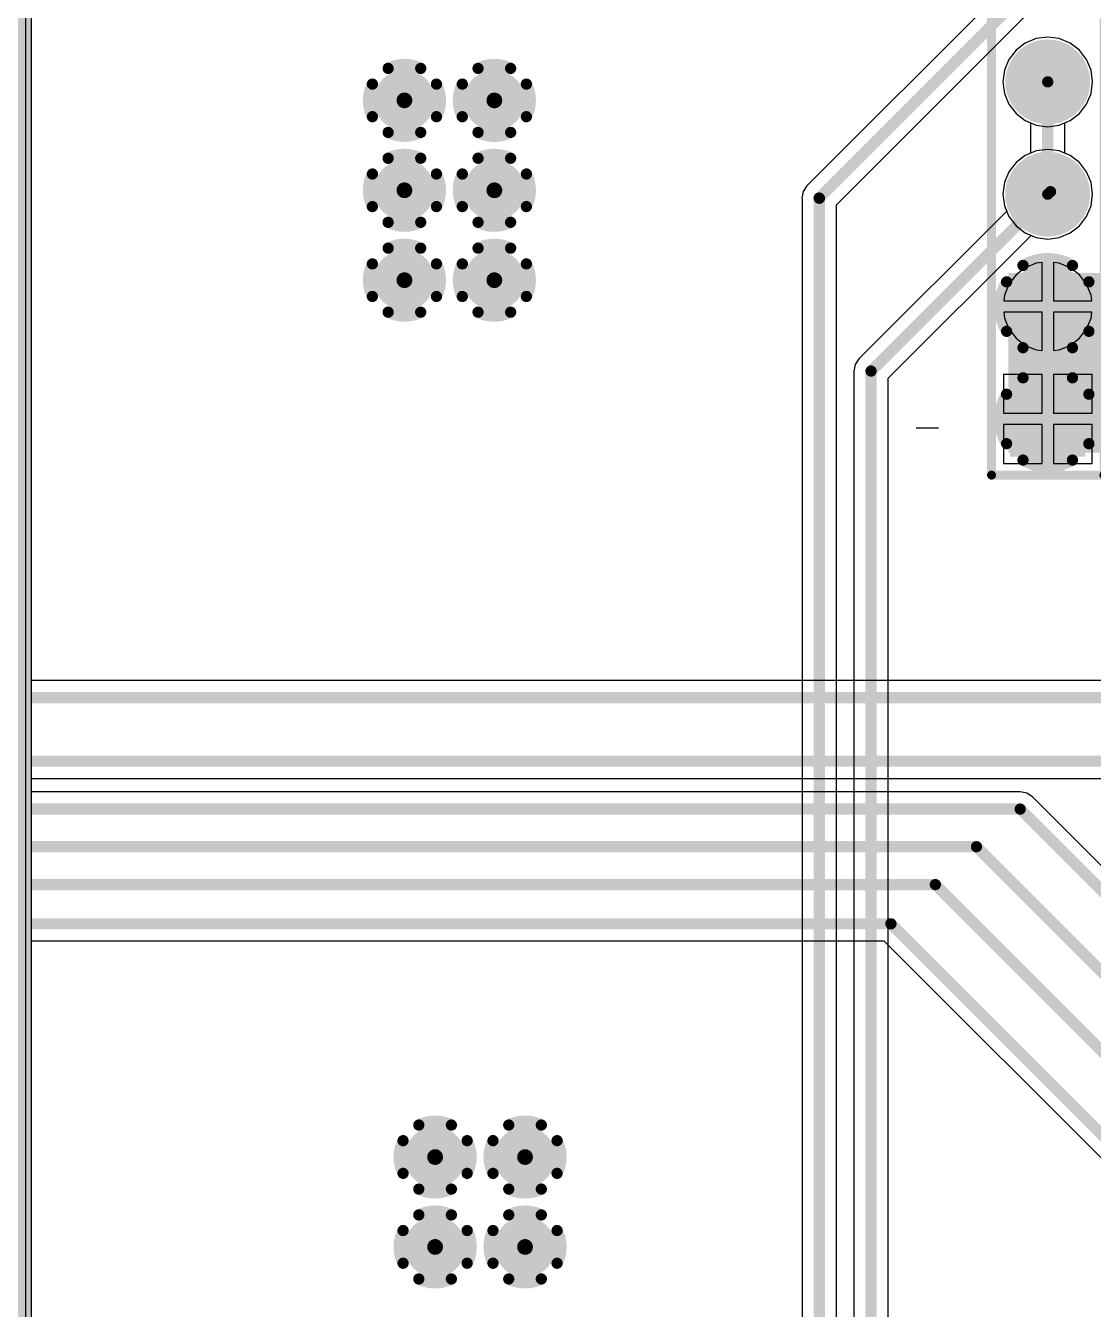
# Model space of a CAD drawing. Header units: millimetres. Extents: x 6.83 to 16.18, y 4.59 to 12.3.
# Drawn here: x 12.358 to 13.307, y 7.898 to 9.04 of the extents above; entities that cross this region are included whole.
import ezdxf

# ---------------------------------------------------------------- set-up
doc = ezdxf.new("R2010")
doc.units = ezdxf.units.MM
doc.header["$MEASUREMENT"] = 0
for name, color, linetype in [('BottomLayer', 5, 'Continuous'), ('BottomSolder', 6, 'Continuous'), ('InternalPlane1', 76, 'Continuous'), ('InternalPlane2', 16, 'Continuous'), ('MultiLayer', 9, 'Continuous'), ('PadHoleLayer', 156, 'Continuous'), ('TopLayer', 1, 'Continuous'), ('TopOverlay', 2, 'Continuous'), ('TopSolder', 216, 'Continuous'), ('ViaHoleLayer', 16, 'Continuous')]:
    doc.layers.add(name, color=color, linetype=linetype)

# ---------------------------------------------------------------- blocks, each defined once
blk = doc.blocks.new('HDR1X8_212')
at = {"layer": 'BottomLayer', "const_width": 0.0295}
for points in [[(0.0852, 0, 1), (0.1148, 0, 1)], [(0.1852, 0, 1), (0.2148, 0, 1)], [(0.2852, 0, 1), (0.3148, 0, 1)], [(0.3852, 0, 1), (0.4148, 0, 1)], [(0.4852, 0, 1), (0.5148, 0, 1)], [(0.5852, 0, 1), (0.6148, 0, 1)], [(0.6852, 0, 1), (0.7148, 0, 1)]]:
    blk.add_lwpolyline(points, format="xyb", close=True, dxfattribs=at)
at = {"layer": 'BottomLayer'}
blk.add_solid([(-0.0295, -0.0295), (0.0295, -0.0295), (-0.0295, 0.0295), (0.0295, 0.0295)], dxfattribs=at)
at = {"layer": 'BottomSolder', "const_width": 0.0335}
for points in [[(0.0832, 0, 1), (0.1168, 0, 1)], [(0.1832, 0, 1), (0.2168, 0, 1)], [(0.2832, 0, 1), (0.3168, 0, 1)], [(0.3832, 0, 1), (0.4168, 0, 1)], [(0.4832, 0, 1), (0.5168, 0, 1)], [(0.5832, 0, 1), (0.6168, 0, 1)], [(0.6832, 0, 1), (0.7168, 0, 1)]]:
    blk.add_lwpolyline(points, format="xyb", close=True, dxfattribs=at)
at = {"layer": 'BottomSolder'}
blk.add_solid([(-0.0335, -0.0335), (0.0335, -0.0335), (-0.0335, 0.0335), (0.0335, 0.0335)], dxfattribs=at)
at = {"layer": 'InternalPlane1', "const_width": 0.01}
for points in [[(-0.022, 0.0366, -0.277325), (0.022, 0.0366)], [(0.078, 0.0366, -0.277325), (0.122, 0.0366)], [(-0.0366, -0.022, -0.277325), (-0.0366, 0.022)], [(0.0366, 0.022, -0.277325), (0.0366, -0.022)], [(0.0634, -0.022, -0.277325), (0.0634, 0.022)], [(0.1366, 0.022, -0.277325), (0.1366, -0.022)], [(0.022, -0.0366, -0.277325), (-0.022, -0.0366)], [(0.122, -0.0366, -0.277325), (0.078, -0.0366)]]:
    blk.add_lwpolyline(points, format="xyb", dxfattribs=at)
at = {"layer": 'InternalPlane1'}
for points, const_width in [([(-0.0245, 0.0366, 1), (-0.0195, 0.0366, 1)], 0.005), ([(0.0195, 0.0366, 1), (0.0245, 0.0366, 1)], 0.005), ([(0.0755, 0.0366, 1), (0.0805, 0.0366, 1)], 0.005), ([(0.1195, 0.0366, 1), (0.1245, 0.0366, 1)], 0.005), ([(0.1811, 0, 1), (0.2189, 0, 1)], 0.0377), ([(0.2811, 0, 1), (0.3189, 0, 1)], 0.0377), ([(0.3811, 0, 1), (0.4189, 0, 1)], 0.0377), ([(0.4811, 0, 1), (0.5189, 0, 1)], 0.0377), ([(0.5811, 0, 1), (0.6189, 0, 1)], 0.0377), ([(0.6811, 0, 1), (0.7189, 0, 1)], 0.0377), ([(-0.0391, 0.022, 1), (-0.0341, 0.022, 1)], 0.005), ([(0.0341, 0.022, 1), (0.0391, 0.022, 1)], 0.005), ([(0.0609, 0.022, 1), (0.0659, 0.022, 1)], 0.005), ([(0.1341, 0.022, 1), (0.1391, 0.022, 1)], 0.005), ([(-0.0391, -0.022, 1), (-0.0341, -0.022, 1)], 0.005), ([(0.0341, -0.022, 1), (0.0391, -0.022, 1)], 0.005), ([(0.0609, -0.022, 1), (0.0659, -0.022, 1)], 0.005), ([(0.1341, -0.022, 1), (0.1391, -0.022, 1)], 0.005), ([(-0.0245, -0.0366, 1), (-0.0195, -0.0366, 1)], 0.005), ([(0.0195, -0.0366, 1), (0.0245, -0.0366, 1)], 0.005), ([(0.0755, -0.0366, 1), (0.0805, -0.0366, 1)], 0.005), ([(0.1195, -0.0366, 1), (0.1245, -0.0366, 1)], 0.005)]:
    blk.add_lwpolyline(points, format="xyb", close=True, dxfattribs=dict(at, const_width=const_width))
at = {"layer": 'InternalPlane2', "const_width": 0.0377}
for points in [[(-0.0189, 0, 1), (0.0189, 0, 1)], [(0.0811, 0, 1), (0.1189, 0, 1)], [(0.1811, 0, 1), (0.2189, 0, 1)], [(0.2811, 0, 1), (0.3189, 0, 1)], [(0.3811, 0, 1), (0.4189, 0, 1)], [(0.4811, 0, 1), (0.5189, 0, 1)], [(0.5811, 0, 1), (0.6189, 0, 1)], [(0.6811, 0, 1), (0.7189, 0, 1)]]:
    blk.add_lwpolyline(points, format="xyb", close=True, dxfattribs=at)
at = {"layer": 'MultiLayer', "const_width": 0.0295}
for points in [[(0.0852, 0, 1), (0.1148, 0, 1)], [(0.1852, 0, 1), (0.2148, 0, 1)], [(0.2852, 0, 1), (0.3148, 0, 1)], [(0.3852, 0, 1), (0.4148, 0, 1)], [(0.4852, 0, 1), (0.5148, 0, 1)], [(0.5852, 0, 1), (0.6148, 0, 1)], [(0.6852, 0, 1), (0.7148, 0, 1)]]:
    blk.add_lwpolyline(points, format="xyb", close=True, dxfattribs=at)
at = {"layer": 'MultiLayer'}
blk.add_solid([(-0.0295, -0.0295), (0.0295, -0.0295), (-0.0295, 0.0295), (0.0295, 0.0295)], dxfattribs=at)
at = {"layer": 'PadHoleLayer', "const_width": 0.0177}
for points in [[(-0.0089, 0, 1), (0.0089, 0, 1)], [(0.0911, 0, 1), (0.1089, 0, 1)], [(0.1911, 0, 1), (0.2089, 0, 1)], [(0.2911, 0, 1), (0.3089, 0, 1)], [(0.3911, 0, 1), (0.4089, 0, 1)], [(0.4911, 0, 1), (0.5089, 0, 1)], [(0.5911, 0, 1), (0.6089, 0, 1)], [(0.6911, 0, 1), (0.7089, 0, 1)]]:
    blk.add_lwpolyline(points, format="xyb", close=True, dxfattribs=at)
at = {"layer": 'TopLayer', "const_width": 0.0295}
for points in [[(0.0852, 0, 1), (0.1148, 0, 1)], [(0.1852, 0, 1), (0.2148, 0, 1)], [(0.2852, 0, 1), (0.3148, 0, 1)], [(0.3852, 0, 1), (0.4148, 0, 1)], [(0.4852, 0, 1), (0.5148, 0, 1)], [(0.5852, 0, 1), (0.6148, 0, 1)], [(0.6852, 0, 1), (0.7148, 0, 1)]]:
    blk.add_lwpolyline(points, format="xyb", close=True, dxfattribs=at)
at = {"layer": 'TopLayer'}
blk.add_solid([(-0.0295, -0.0295), (0.0295, -0.0295), (-0.0295, 0.0295), (0.0295, 0.0295)], dxfattribs=at)
at = {"layer": 'TopOverlay', "const_width": 0.00787}
for points in [[(-0.05, 0.05), (-0.05, -0.05)], [(-0.05, 0.05), (0.75, 0.05)], [(0.75, 0.05), (0.75, -0.05)], [(-0.05, -0.05), (0.75, -0.05)]]:
    blk.add_lwpolyline(points, dxfattribs=at)
at = {"layer": 'TopOverlay', "const_width": 0.00394}
for points in [[(-0.052, 0.05, 1), (-0.048, 0.05, 1)], [(-0.052, 0.05, 1), (-0.048, 0.05, 1)], [(0.748, 0.05, 1), (0.752, 0.05, 1)], [(0.748, 0.05, 1), (0.752, 0.05, 1)], [(-0.052, -0.05, 1), (-0.048, -0.05, 1)], [(-0.052, -0.05, 1), (-0.048, -0.05, 1)], [(0.748, -0.05, 1), (0.752, -0.05, 1)], [(0.748, -0.05, 1), (0.752, -0.05, 1)]]:
    blk.add_lwpolyline(points, format="xyb", close=True, dxfattribs=at)
at = {"layer": 'TopSolder', "const_width": 0.0335}
for points in [[(0.0832, 0, 1), (0.1168, 0, 1)], [(0.1832, 0, 1), (0.2168, 0, 1)], [(0.2832, 0, 1), (0.3168, 0, 1)], [(0.3832, 0, 1), (0.4168, 0, 1)], [(0.4832, 0, 1), (0.5168, 0, 1)], [(0.5832, 0, 1), (0.6168, 0, 1)], [(0.6832, 0, 1), (0.7168, 0, 1)]]:
    blk.add_lwpolyline(points, format="xyb", close=True, dxfattribs=at)
at = {"layer": 'TopSolder'}
blk.add_solid([(-0.0335, -0.0335), (0.0335, -0.0335), (-0.0335, 0.0335), (0.0335, 0.0335)], dxfattribs=at)

msp = doc.modelspace()

# ---------------------------------------------------------------- linework, layer by layer
at = {"layer": 'BottomLayer'}
for p, q in [((12.3628, 4.8611), (12.3628, 9.1768)), ((13.2303, 9.0753), (13.0527, 8.8977)), ((13.0791, 8.8809), (13.2519, 9.0537)), ((13.2566, 9.0288), (13.2469, 9.0248)), ((13.2669, 9.0302), (13.2566, 9.0288)), ((13.2772, 9.0288), (13.2669, 9.0302)), ((13.2868, 9.0248), (13.2772, 9.0288)), ((13.2387, 9.0185), (13.2324, 9.0102)), ((13.2469, 9.0248), (13.2387, 9.0185)), ((13.2951, 9.0185), (13.2868, 9.0248)), ((13.3014, 9.0102), (13.2951, 9.0185)), ((13.2324, 9.0102), (13.2284, 9.0006)), ((13.3054, 9.0006), (13.3014, 9.0102)), ((13.2284, 9.0006), (13.227, 8.9903)), ((13.3068, 8.9903), (13.3054, 9.0006)), ((13.227, 8.9903), (13.2284, 8.98)), ((13.2284, 8.98), (13.2324, 8.9704)), ((13.3014, 8.9704), (13.3054, 8.98)), ((13.3054, 8.98), (13.3068, 8.9903)), ((13.2324, 8.9704), (13.2387, 8.9621)), ((13.2951, 8.9621), (13.3014, 8.9704)), ((13.2387, 8.9621), (13.2469, 8.9558)), ((13.2868, 8.9558), (13.2951, 8.9621)), ((13.2469, 8.9558), (13.2516, 8.9539)), ((13.2516, 8.9539), (13.2516, 8.9268)), ((13.2822, 8.9539), (13.2868, 8.9558)), ((13.2822, 8.9268), (13.2822, 8.9539)), ((13.2469, 8.9248), (13.2387, 8.9185)), ((13.2516, 8.9268), (13.2469, 8.9248)), ((13.2868, 8.9248), (13.2822, 8.9268)), ((13.2951, 8.9185), (13.2868, 8.9248)), ((13.2387, 8.9185), (13.2324, 8.9102)), ((13.3014, 8.9102), (13.2951, 8.9185)), ((13.2284, 8.9006), (13.227, 8.8903)), ((13.2324, 8.9102), (13.2284, 8.9006)), ((13.3054, 8.9006), (13.3014, 8.9102)), ((13.3068, 8.8903), (13.3054, 8.9006)), ((13.0494, 8.8928), (13.0482, 8.8869)), ((13.0527, 8.8977), (13.0494, 8.8928)), ((13.227, 8.8903), (13.2284, 8.88)), ((13.3054, 8.88), (13.3068, 8.8903)), ((13.0482, 8.8869), (13.0485, 8.8855)), ((13.0485, 8.8855), (13.0485, 7.6745)), ((13.0791, 6.5395), (13.0791, 8.8809)), ((13.2284, 8.88), (13.2304, 8.8752)), ((13.3014, 8.8704), (13.3054, 8.88)), ((13.2304, 8.8752), (13.0989, 8.7437)), ((13.2951, 8.8621), (13.3014, 8.8704)), ((13.2772, 8.8518), (13.2868, 8.8558)), ((13.2868, 8.8558), (13.2951, 8.8621)), ((13.125, 8.7266), (13.2521, 8.8537)), ((13.2521, 8.8537), (13.2566, 8.8518)), ((13.2566, 8.8518), (13.2669, 8.8504)), ((13.2669, 8.8504), (13.2772, 8.8518)), ((13.2469, 8.8248), (13.2387, 8.8185)), ((13.2566, 8.8288), (13.2469, 8.8248)), ((13.2619, 8.8295), (13.2566, 8.8288)), ((13.2619, 8.7953), (13.2619, 8.8295)), ((13.2772, 8.8288), (13.2719, 8.8295)), ((13.2719, 8.8295), (13.2719, 8.7953)), ((13.2868, 8.8248), (13.2772, 8.8288)), ((13.2951, 8.8185), (13.2868, 8.8248)), ((13.2324, 8.8102), (13.2284, 8.8006)), ((13.2387, 8.8185), (13.2324, 8.8102)), ((13.3014, 8.8102), (13.2951, 8.8185)), ((13.3054, 8.8006), (13.3014, 8.8102)), ((13.2284, 8.8006), (13.2277, 8.7953)), ((13.3061, 8.7953), (13.3054, 8.8006)), ((13.2277, 8.7953), (13.2619, 8.7953)), ((13.2619, 8.7853), (13.2277, 8.7853)), ((13.2277, 8.7853), (13.2284, 8.78)), ((13.2619, 8.7511), (13.2619, 8.7853)), ((13.2719, 8.7953), (13.3061, 8.7953)), ((13.3061, 8.7853), (13.2719, 8.7853)), ((13.2719, 8.7853), (13.2719, 8.7511)), ((13.3054, 8.78), (13.3061, 8.7853)), ((13.2284, 8.78), (13.2324, 8.7704)), ((13.3014, 8.7704), (13.3054, 8.78)), ((13.2324, 8.7704), (13.2387, 8.7621)), ((13.2951, 8.7621), (13.3014, 8.7704)), ((13.2387, 8.7621), (13.2469, 8.7558)), ((13.2469, 8.7558), (13.2566, 8.7518)), ((13.2566, 8.7518), (13.2619, 8.7511)), ((13.2719, 8.7511), (13.2772, 8.7518)), ((13.2772, 8.7518), (13.2868, 8.7558)), ((13.2868, 8.7558), (13.2951, 8.7621)), ((13.0989, 8.7437), (13.0955, 8.7388)), ((13.0955, 8.7388), (13.0944, 8.7329)), ((13.0944, 8.7329), (13.0944, 6.5368)), ((13.2619, 8.7298), (13.2274, 8.7298)), ((13.2274, 8.7298), (13.2274, 8.6953)), ((13.2619, 8.6953), (13.2619, 8.7298)), ((13.3064, 8.7298), (13.2719, 8.7298)), ((13.2719, 8.7298), (13.2719, 8.6953)), ((13.3064, 8.6953), (13.3064, 8.7298)), ((13.125, 6.5325), (13.125, 8.7266)), ((13.2274, 8.6953), (13.2619, 8.6953)), ((13.2719, 8.6953), (13.3064, 8.6953)), ((13.2619, 8.6853), (13.2274, 8.6853)), ((13.2274, 8.6853), (13.2274, 8.6508)), ((13.2619, 8.6508), (13.2619, 8.6853)), ((13.3064, 8.6853), (13.2719, 8.6853)), ((13.2719, 8.6853), (13.2719, 8.6508)), ((13.3064, 8.6508), (13.3064, 8.6853)), ((13.2274, 8.6508), (13.2619, 8.6508)), ((13.2719, 8.6508), (13.3064, 8.6508))]:
    msp.add_line(p, q, dxfattribs=at)
at = {"layer": 'BottomLayer', "const_width": 0.01}
for points in [[(13.0635, 8.8869), (13.2669, 9.0903)], [(13.2669, 8.8903), (13.2669, 8.9903)], [(13.0635, 8.8869), (13.0638, 8.8867)], [(13.0638, 6.4603), (13.0638, 8.8867)], [(13.1097, 8.7329), (13.2694, 8.8926)], [(13.1097, 6.5113), (13.1097, 8.7329)]]:
    msp.add_lwpolyline(points, dxfattribs=at)
at = {"layer": 'BottomLayer'}
for points, const_width in [([(13.2644, 8.9903, 1), (13.2694, 8.9903, 1)], 0.005), ([(12.6871, 8.9738, 1), (12.7021, 8.9738, 1)], 0.015), ([(12.7671, 8.9738, 1), (12.7821, 8.9738, 1)], 0.015), ([(12.6871, 8.8938, 1), (12.7021, 8.8938, 1)], 0.015), ([(12.7671, 8.8938, 1), (12.7821, 8.8938, 1)], 0.015), ([(13.061, 8.8869, 1), (13.066, 8.8869, 1)], 0.005), ([(13.061, 8.8869, 1), (13.066, 8.8869, 1)], 0.005), ([(13.0613, 8.8867, 1), (13.0663, 8.8867, 1)], 0.005), ([(13.0613, 8.8867, 1), (13.0663, 8.8867, 1)], 0.005), ([(13.2644, 8.8903, 1), (13.2694, 8.8903, 1)], 0.005), ([(13.2669, 8.8926, 1), (13.2719, 8.8926, 1)], 0.005), ([(12.6871, 8.8138, 1), (12.7021, 8.8138, 1)], 0.015), ([(12.7671, 8.8138, 1), (12.7821, 8.8138, 1)], 0.015), ([(13.1072, 8.7329, 1), (13.1122, 8.7329, 1)], 0.005), ([(13.1072, 8.7329, 1), (13.1122, 8.7329, 1)], 0.005), ([(12.7144, 8.0334, 1), (12.7294, 8.0334, 1)], 0.015), ([(12.7944, 8.0334, 1), (12.8094, 8.0334, 1)], 0.015), ([(12.7144, 7.9534, 1), (12.7294, 7.9534, 1)], 0.015), ([(12.7944, 7.9534, 1), (12.8094, 7.9534, 1)], 0.015)]:
    msp.add_lwpolyline(points, format="xyb", close=True, dxfattribs=dict(at, const_width=const_width))
at = {"layer": 'BottomSolder', "const_width": 0.019}
for points in [[(12.6851, 8.9738, 1), (12.7041, 8.9738, 1)], [(12.7651, 8.9738, 1), (12.7841, 8.9738, 1)], [(12.6851, 8.8938, 1), (12.7041, 8.8938, 1)], [(12.7651, 8.8938, 1), (12.7841, 8.8938, 1)], [(12.6851, 8.8138, 1), (12.7041, 8.8138, 1)], [(12.7651, 8.8138, 1), (12.7841, 8.8138, 1)], [(12.7124, 8.0334, 1), (12.7314, 8.0334, 1)], [(12.7924, 8.0334, 1), (12.8114, 8.0334, 1)], [(12.7124, 7.9534, 1), (12.7314, 7.9534, 1)], [(12.7924, 7.9534, 1), (12.8114, 7.9534, 1)]]:
    msp.add_lwpolyline(points, format="xyb", close=True, dxfattribs=at)
at = {"layer": 'InternalPlane1'}
msp.add_line((12.3627, 4.8611), (12.3627, 9.1755), dxfattribs=at)
at = {"layer": 'InternalPlane1', "const_width": 0.03}
msp.add_lwpolyline([(12.3476, 4.8393), (12.3476, 9.1841)], dxfattribs=at)
at = {"layer": 'InternalPlane1', "const_width": 0.01}
for points in [[(12.6801, 9.0023, -0.240079), (12.7091, 9.0023)], [(12.7601, 9.0023, -0.240079), (12.7891, 9.0023)], [(12.6661, 8.9593, -0.240079), (12.6661, 8.9883)], [(12.7231, 8.9883, -0.240079), (12.7231, 8.9593)], [(12.7461, 8.9593, -0.240079), (12.7461, 8.9883)], [(12.8031, 8.9883, -0.240079), (12.8031, 8.9593)], [(12.7091, 8.9453, -0.240079), (12.6801, 8.9453)], [(12.7891, 8.9453, -0.240079), (12.7601, 8.9453)], [(12.6801, 8.9223, -0.240079), (12.7091, 8.9223)], [(12.7601, 8.9223, -0.240079), (12.7891, 8.9223)], [(12.6661, 8.8793, -0.240079), (12.6661, 8.9083)], [(12.7231, 8.9083, -0.240079), (12.7231, 8.8793)], [(12.7461, 8.8793, -0.240079), (12.7461, 8.9083)], [(12.8031, 8.9083, -0.240079), (12.8031, 8.8793)], [(12.7091, 8.8653, -0.240079), (12.6801, 8.8653)], [(12.7891, 8.8653, -0.240079), (12.7601, 8.8653)], [(12.6801, 8.8423, -0.240079), (12.7091, 8.8423)], [(12.7601, 8.8423, -0.240079), (12.7891, 8.8423)], [(12.6661, 8.7993, -0.240079), (12.6661, 8.8283)], [(12.7231, 8.8283, -0.240079), (12.7231, 8.7993)], [(12.7461, 8.7993, -0.240079), (12.7461, 8.8283)], [(12.8031, 8.8283, -0.240079), (12.8031, 8.7993)], [(12.7091, 8.7853, -0.240079), (12.6801, 8.7853)], [(12.7891, 8.7853, -0.240079), (12.7601, 8.7853)], [(12.7074, 8.0619, -0.240079), (12.7364, 8.0619)], [(12.7874, 8.0619, -0.240079), (12.8164, 8.0619)], [(12.6934, 8.0189, -0.240079), (12.6934, 8.048)], [(12.7504, 8.048, -0.240079), (12.7504, 8.0189)], [(12.7734, 8.0189, -0.240079), (12.7734, 8.048)], [(12.8304, 8.048, -0.240079), (12.8304, 8.0189)], [(12.7364, 8.0049, -0.240079), (12.7074, 8.0049)], [(12.8164, 8.0049, -0.240079), (12.7874, 8.0049)], [(12.7074, 7.9819, -0.240079), (12.7364, 7.9819)], [(12.7874, 7.9819, -0.240079), (12.8164, 7.9819)], [(12.6934, 7.9389, -0.240079), (12.6934, 7.968)], [(12.7504, 7.968, -0.240079), (12.7504, 7.9389)], [(12.7734, 7.9389, -0.240079), (12.7734, 7.968)], [(12.8304, 7.968, -0.240079), (12.8304, 7.9389)], [(12.7364, 7.9249, -0.240079), (12.7074, 7.9249)], [(12.8164, 7.9249, -0.240079), (12.7874, 7.9249)]]:
    msp.add_lwpolyline(points, format="xyb", dxfattribs=at)
at = {"layer": 'InternalPlane1', "const_width": 0.005}
for points in [[(12.6776, 9.0023, 1), (12.6826, 9.0023, 1)], [(12.7066, 9.0023, 1), (12.7116, 9.0023, 1)], [(12.7576, 9.0023, 1), (12.7626, 9.0023, 1)], [(12.7866, 9.0023, 1), (12.7916, 9.0023, 1)], [(12.6636, 8.9883, 1), (12.6686, 8.9883, 1)], [(12.7206, 8.9883, 1), (12.7256, 8.9883, 1)], [(12.7436, 8.9883, 1), (12.7486, 8.9883, 1)], [(12.8006, 8.9883, 1), (12.8056, 8.9883, 1)], [(12.6636, 8.9593, 1), (12.6686, 8.9593, 1)], [(12.7206, 8.9593, 1), (12.7256, 8.9593, 1)], [(12.7436, 8.9593, 1), (12.7486, 8.9593, 1)], [(12.8006, 8.9593, 1), (12.8056, 8.9593, 1)], [(12.6776, 8.9453, 1), (12.6826, 8.9453, 1)], [(12.7066, 8.9453, 1), (12.7116, 8.9453, 1)], [(12.7576, 8.9453, 1), (12.7626, 8.9453, 1)], [(12.7866, 8.9453, 1), (12.7916, 8.9453, 1)], [(12.6776, 8.9223, 1), (12.6826, 8.9223, 1)], [(12.7066, 8.9223, 1), (12.7116, 8.9223, 1)], [(12.7576, 8.9223, 1), (12.7626, 8.9223, 1)], [(12.7866, 8.9223, 1), (12.7916, 8.9223, 1)], [(12.6636, 8.9083, 1), (12.6686, 8.9083, 1)], [(12.7206, 8.9083, 1), (12.7256, 8.9083, 1)], [(12.7436, 8.9083, 1), (12.7486, 8.9083, 1)], [(12.8006, 8.9083, 1), (12.8056, 8.9083, 1)], [(12.6636, 8.8793, 1), (12.6686, 8.8793, 1)], [(12.7206, 8.8793, 1), (12.7256, 8.8793, 1)], [(12.7436, 8.8793, 1), (12.7486, 8.8793, 1)], [(12.8006, 8.8793, 1), (12.8056, 8.8793, 1)], [(12.6776, 8.8653, 1), (12.6826, 8.8653, 1)], [(12.7066, 8.8653, 1), (12.7116, 8.8653, 1)], [(12.7576, 8.8653, 1), (12.7626, 8.8653, 1)], [(12.7866, 8.8653, 1), (12.7916, 8.8653, 1)], [(12.6776, 8.8423, 1), (12.6826, 8.8423, 1)], [(12.7066, 8.8423, 1), (12.7116, 8.8423, 1)], [(12.7576, 8.8423, 1), (12.7626, 8.8423, 1)], [(12.7866, 8.8423, 1), (12.7916, 8.8423, 1)], [(12.6636, 8.8283, 1), (12.6686, 8.8283, 1)], [(12.7206, 8.8283, 1), (12.7256, 8.8283, 1)], [(12.7436, 8.8283, 1), (12.7486, 8.8283, 1)], [(12.8006, 8.8283, 1), (12.8056, 8.8283, 1)], [(12.6636, 8.7993, 1), (12.6686, 8.7993, 1)], [(12.7206, 8.7993, 1), (12.7256, 8.7993, 1)], [(12.7436, 8.7993, 1), (12.7486, 8.7993, 1)], [(12.8006, 8.7993, 1), (12.8056, 8.7993, 1)], [(12.6776, 8.7853, 1), (12.6826, 8.7853, 1)], [(12.7066, 8.7853, 1), (12.7116, 8.7853, 1)], [(12.7576, 8.7853, 1), (12.7626, 8.7853, 1)], [(12.7866, 8.7853, 1), (12.7916, 8.7853, 1)], [(12.7049, 8.0619, 1), (12.7099, 8.0619, 1)], [(12.7339, 8.0619, 1), (12.7389, 8.0619, 1)], [(12.7849, 8.0619, 1), (12.7899, 8.0619, 1)], [(12.8139, 8.0619, 1), (12.8189, 8.0619, 1)], [(12.6909, 8.048, 1), (12.6959, 8.048, 1)], [(12.7479, 8.048, 1), (12.7529, 8.048, 1)], [(12.7709, 8.048, 1), (12.7759, 8.048, 1)], [(12.8279, 8.048, 1), (12.8329, 8.048, 1)], [(12.6909, 8.0189, 1), (12.6959, 8.0189, 1)], [(12.7479, 8.0189, 1), (12.7529, 8.0189, 1)], [(12.7709, 8.0189, 1), (12.7759, 8.0189, 1)], [(12.8279, 8.0189, 1), (12.8329, 8.0189, 1)], [(12.7049, 8.0049, 1), (12.7099, 8.0049, 1)], [(12.7339, 8.0049, 1), (12.7389, 8.0049, 1)], [(12.7849, 8.0049, 1), (12.7899, 8.0049, 1)], [(12.8139, 8.0049, 1), (12.8189, 8.0049, 1)], [(12.7049, 7.9819, 1), (12.7099, 7.9819, 1)], [(12.7339, 7.9819, 1), (12.7389, 7.9819, 1)], [(12.7849, 7.9819, 1), (12.7899, 7.9819, 1)], [(12.8139, 7.9819, 1), (12.8189, 7.9819, 1)], [(12.6909, 7.968, 1), (12.6959, 7.968, 1)], [(12.7479, 7.968, 1), (12.7529, 7.968, 1)], [(12.7709, 7.968, 1), (12.7759, 7.968, 1)], [(12.8279, 7.968, 1), (12.8329, 7.968, 1)], [(12.6909, 7.9389, 1), (12.6959, 7.9389, 1)], [(12.7479, 7.9389, 1), (12.7529, 7.9389, 1)], [(12.7709, 7.9389, 1), (12.7759, 7.9389, 1)], [(12.8279, 7.9389, 1), (12.8329, 7.9389, 1)], [(12.7049, 7.9249, 1), (12.7099, 7.9249, 1)], [(12.7339, 7.9249, 1), (12.7389, 7.9249, 1)], [(12.7849, 7.9249, 1), (12.7899, 7.9249, 1)], [(12.8139, 7.9249, 1), (12.8189, 7.9249, 1)]]:
    msp.add_lwpolyline(points, format="xyb", close=True, dxfattribs=at)
at = {"layer": 'InternalPlane2'}
msp.add_line((12.3577, 4.8611), (12.3577, 9.1684), dxfattribs=at)
at = {"layer": 'InternalPlane2', "const_width": 0.027}
for points in [[(12.6811, 8.9738, 1), (12.7081, 8.9738, 1)], [(12.7611, 8.9738, 1), (12.7881, 8.9738, 1)], [(12.6811, 8.8938, 1), (12.7081, 8.8938, 1)], [(12.7611, 8.8938, 1), (12.7881, 8.8938, 1)], [(12.6811, 8.8138, 1), (12.7081, 8.8138, 1)], [(12.7611, 8.8138, 1), (12.7881, 8.8138, 1)], [(12.7084, 8.0334, 1), (12.7354, 8.0334, 1)], [(12.7884, 8.0334, 1), (12.8154, 8.0334, 1)], [(12.7084, 7.9534, 1), (12.7354, 7.9534, 1)], [(12.7884, 7.9534, 1), (12.8154, 7.9534, 1)]]:
    msp.add_lwpolyline(points, format="xyb", close=True, dxfattribs=at)
at = {"layer": 'MultiLayer', "const_width": 0.015}
for points in [[(12.6871, 8.9738, 1), (12.7021, 8.9738, 1)], [(12.7671, 8.9738, 1), (12.7821, 8.9738, 1)], [(12.6871, 8.8938, 1), (12.7021, 8.8938, 1)], [(12.7671, 8.8938, 1), (12.7821, 8.8938, 1)], [(12.6871, 8.8138, 1), (12.7021, 8.8138, 1)], [(12.7671, 8.8138, 1), (12.7821, 8.8138, 1)], [(12.7144, 8.0334, 1), (12.7294, 8.0334, 1)], [(12.7944, 8.0334, 1), (12.8094, 8.0334, 1)], [(12.7144, 7.9534, 1), (12.7294, 7.9534, 1)], [(12.7944, 7.9534, 1), (12.8094, 7.9534, 1)]]:
    msp.add_lwpolyline(points, format="xyb", close=True, dxfattribs=at)
at = {"layer": 'TopLayer'}
for p, q in [((12.3627, 8.4575), (12.3627, 9.1758)), ((13.2566, 9.0288), (13.2469, 9.0248)), ((13.2669, 9.0302), (13.2566, 9.0288)), ((13.2772, 9.0288), (13.2669, 9.0302)), ((13.2868, 9.0248), (13.2772, 9.0288)), ((13.2387, 9.0185), (13.2324, 9.0102)), ((13.2469, 9.0248), (13.2387, 9.0185)), ((13.2951, 9.0185), (13.2868, 9.0248)), ((13.3014, 9.0102), (13.2951, 9.0185)), ((13.2324, 9.0102), (13.2284, 9.0006)), ((13.3054, 9.0006), (13.3014, 9.0102)), ((13.2284, 9.0006), (13.227, 8.9903)), ((13.3068, 8.9903), (13.3054, 9.0006)), ((13.227, 8.9903), (13.2284, 8.98)), ((13.2284, 8.98), (13.2324, 8.9704)), ((13.3014, 8.9704), (13.3054, 8.98)), ((13.3054, 8.98), (13.3068, 8.9903)), ((13.2324, 8.9704), (13.2387, 8.9621)), ((13.2951, 8.9621), (13.3014, 8.9704)), ((13.2387, 8.9621), (13.2469, 8.9558)), ((13.2868, 8.9558), (13.2951, 8.9621)), ((13.2469, 8.9558), (13.2566, 8.9518)), ((13.2566, 8.9518), (13.2669, 8.9504)), ((13.2669, 8.9504), (13.2772, 8.9518)), ((13.2772, 8.9518), (13.2868, 8.9558)), ((13.2469, 8.9248), (13.2387, 8.9185)), ((13.2566, 8.9288), (13.2469, 8.9248)), ((13.2669, 8.9302), (13.2566, 8.9288)), ((13.2772, 8.9288), (13.2669, 8.9302)), ((13.2868, 8.9248), (13.2772, 8.9288)), ((13.2951, 8.9185), (13.2868, 8.9248)), ((13.2387, 8.9185), (13.2324, 8.9102)), ((13.3014, 8.9102), (13.2951, 8.9185)), ((13.2284, 8.9006), (13.227, 8.8903)), ((13.2324, 8.9102), (13.2284, 8.9006)), ((13.3054, 8.9006), (13.3014, 8.9102)), ((13.3068, 8.8903), (13.3054, 8.9006)), ((13.227, 8.8903), (13.2284, 8.88)), ((13.3054, 8.88), (13.3068, 8.8903)), ((13.2284, 8.88), (13.2324, 8.8704)), ((13.3014, 8.8704), (13.3054, 8.88)), ((13.2324, 8.8704), (13.2387, 8.8621)), ((13.2951, 8.8621), (13.3014, 8.8704)), ((13.2387, 8.8621), (13.2469, 8.8558)), ((13.2469, 8.8558), (13.2566, 8.8518)), ((13.2772, 8.8518), (13.2868, 8.8558)), ((13.2868, 8.8558), (13.2951, 8.8621)), ((13.2566, 8.8518), (13.2669, 8.8504)), ((13.2669, 8.8504), (13.2772, 8.8518)), ((13.2469, 8.8248), (13.2387, 8.8185)), ((13.2566, 8.8288), (13.2469, 8.8248)), ((13.2619, 8.8295), (13.2566, 8.8288)), ((13.2619, 8.7953), (13.2619, 8.8295)), ((13.2772, 8.8288), (13.2719, 8.8295)), ((13.2719, 8.8295), (13.2719, 8.7953)), ((13.2868, 8.8248), (13.2772, 8.8288)), ((13.2951, 8.8185), (13.2868, 8.8248)), ((13.2324, 8.8102), (13.2284, 8.8006)), ((13.2387, 8.8185), (13.2324, 8.8102)), ((13.3014, 8.8102), (13.2951, 8.8185)), ((13.3054, 8.8006), (13.3014, 8.8102)), ((13.2284, 8.8006), (13.2277, 8.7953)), ((13.3061, 8.7953), (13.3054, 8.8006)), ((13.2277, 8.7953), (13.2619, 8.7953)), ((13.2619, 8.7853), (13.2277, 8.7853)), ((13.2277, 8.7853), (13.2284, 8.78)), ((13.2619, 8.7511), (13.2619, 8.7853)), ((13.2719, 8.7953), (13.3061, 8.7953)), ((13.3061, 8.7853), (13.2719, 8.7853)), ((13.2719, 8.7853), (13.2719, 8.7511)), ((13.3054, 8.78), (13.3061, 8.7853)), ((13.2284, 8.78), (13.2324, 8.7704)), ((13.3014, 8.7704), (13.3054, 8.78)), ((13.2324, 8.7704), (13.2387, 8.7621)), ((13.2951, 8.7621), (13.3014, 8.7704)), ((13.2387, 8.7621), (13.2469, 8.7558)), ((13.2469, 8.7558), (13.2566, 8.7518)), ((13.2566, 8.7518), (13.2619, 8.7511)), ((13.2719, 8.7511), (13.2772, 8.7518)), ((13.2772, 8.7518), (13.2868, 8.7558)), ((13.2868, 8.7558), (13.2951, 8.7621)), ((13.2619, 8.7298), (13.2274, 8.7298)), ((13.2274, 8.7298), (13.2274, 8.6953)), ((13.2619, 8.6953), (13.2619, 8.7298)), ((13.3064, 8.7298), (13.2719, 8.7298)), ((13.2719, 8.7298), (13.2719, 8.6953)), ((13.3064, 8.6953), (13.3064, 8.7298)), ((13.2274, 8.6953), (13.2619, 8.6953)), ((13.2719, 8.6953), (13.3064, 8.6953)), ((13.2619, 8.6853), (13.2274, 8.6853)), ((13.2274, 8.6853), (13.2274, 8.6508)), ((13.2619, 8.6508), (13.2619, 8.6853)), ((13.3064, 8.6853), (13.2719, 8.6853)), ((13.2719, 8.6853), (13.2719, 8.6508)), ((13.3064, 8.6508), (13.3064, 8.6853)), ((13.2274, 8.6508), (13.2619, 8.6508)), ((13.2719, 8.6508), (13.3064, 8.6508)), ((14.0805, 8.4575), (12.3627, 8.4575)), ((12.3627, 8.3584), (12.3627, 8.3704)), ((12.3627, 8.3704), (14.0746, 8.3704)), ((13.2424, 8.3584), (12.3627, 8.3584)), ((13.2483, 8.3573), (13.2424, 8.3584)), ((13.2532, 8.354), (13.2483, 8.3573)), ((13.7093, 7.8979), (13.2532, 8.354)), ((12.3627, 7.8776), (12.3627, 8.2258)), ((12.3627, 8.2258), (13.1211, 8.2258)), ((13.1211, 8.2258), (13.6241, 7.7227))]:
    msp.add_line(p, q, dxfattribs=at)
for points, const_width in [([(12.6871, 8.9738, 1), (12.7021, 8.9738, 1)], 0.015), ([(12.7671, 8.9738, 1), (12.7821, 8.9738, 1)], 0.015), ([(12.6871, 8.8938, 1), (12.7021, 8.8938, 1)], 0.015), ([(12.7671, 8.8938, 1), (12.7821, 8.8938, 1)], 0.015), ([(12.6871, 8.8138, 1), (12.7021, 8.8138, 1)], 0.015), ([(12.7671, 8.8138, 1), (12.7821, 8.8138, 1)], 0.015), ([(13.2399, 8.3431, 1), (13.2449, 8.3431, 1)], 0.005), ([(13.2399, 8.3431, 1), (13.2449, 8.3431, 1)], 0.005), ([(13.201, 8.3096, 1), (13.206, 8.3096, 1)], 0.005), ([(13.201, 8.3096, 1), (13.206, 8.3096, 1)], 0.005), ([(13.1644, 8.2759, 1), (13.1694, 8.2759, 1)], 0.005), ([(13.1644, 8.2759, 1), (13.1694, 8.2759, 1)], 0.005), ([(13.1249, 8.241, 1), (13.1299, 8.241, 1)], 0.005), ([(13.1249, 8.241, 1), (13.1299, 8.241, 1)], 0.005), ([(12.7144, 8.0334, 1), (12.7294, 8.0334, 1)], 0.015), ([(12.7944, 8.0334, 1), (12.8094, 8.0334, 1)], 0.015), ([(12.7144, 7.9534, 1), (12.7294, 7.9534, 1)], 0.015), ([(12.7944, 7.9534, 1), (12.8094, 7.9534, 1)], 0.015)]:
    msp.add_lwpolyline(points, format="xyb", close=True, dxfattribs=dict(at, const_width=const_width))
at = {"layer": 'TopLayer', "const_width": 0.01}
for points in [[(11.0206, 8.4423), (14.0805, 8.4423)], [(10.6714, 8.3857), (14.0809, 8.3857)], [(10.111, 8.3431), (13.2424, 8.3431)], [(13.2424, 8.3431), (13.6985, 7.8871)], [(10.0202, 8.3096), (13.2035, 8.3096)], [(13.2035, 8.3096), (13.6788, 7.8343)], [(10.2477, 8.2759), (13.1669, 8.2759)], [(13.1669, 8.2759), (13.6591, 7.7837)], [(10.2639, 8.241), (13.1274, 8.241)], [(13.1274, 8.241), (13.6394, 7.729)]]:
    msp.add_lwpolyline(points, dxfattribs=at)
at = {"layer": 'TopLayer'}
msp.add_solid([(13.2319, 8.6603), (13.4719, 8.6603), (13.2319, 8.8203), (13.4719, 8.8203)], dxfattribs=at)
at = {"layer": 'TopOverlay'}
msp.add_line((13.1498, 8.6824), (13.1698, 8.6824), dxfattribs=at)
at = {"layer": 'TopSolder', "const_width": 0.019}
for points in [[(12.6851, 8.9738, 1), (12.7041, 8.9738, 1)], [(12.7651, 8.9738, 1), (12.7841, 8.9738, 1)], [(12.6851, 8.8938, 1), (12.7041, 8.8938, 1)], [(12.7651, 8.8938, 1), (12.7841, 8.8938, 1)], [(12.6851, 8.8138, 1), (12.7041, 8.8138, 1)], [(12.7651, 8.8138, 1), (12.7841, 8.8138, 1)], [(12.7124, 8.0334, 1), (12.7314, 8.0334, 1)], [(12.7924, 8.0334, 1), (12.8114, 8.0334, 1)], [(12.7124, 7.9534, 1), (12.7314, 7.9534, 1)], [(12.7924, 7.9534, 1), (12.8114, 7.9534, 1)]]:
    msp.add_lwpolyline(points, format="xyb", close=True, dxfattribs=at)
at = {"layer": 'ViaHoleLayer', "const_width": 0.007}
for points in [[(12.6911, 8.9738, 1), (12.6981, 8.9738, 1)], [(12.7711, 8.9738, 1), (12.7781, 8.9738, 1)], [(12.6911, 8.8938, 1), (12.6981, 8.8938, 1)], [(12.7711, 8.8938, 1), (12.7781, 8.8938, 1)], [(12.6911, 8.8138, 1), (12.6981, 8.8138, 1)], [(12.7711, 8.8138, 1), (12.7781, 8.8138, 1)], [(12.7184, 8.0334, 1), (12.7254, 8.0334, 1)], [(12.7984, 8.0334, 1), (12.8054, 8.0334, 1)], [(12.7184, 7.9534, 1), (12.7254, 7.9534, 1)], [(12.7984, 7.9534, 1), (12.8054, 7.9534, 1)]]:
    msp.add_lwpolyline(points, format="xyb", close=True, dxfattribs=at)

# ---------------------------------------------------------------- block references
at = {"rotation": 90}
msp.add_blockref('HDR1X8_212', (13.2669, 8.6903), dxfattribs=at)

doc.saveas('drawing.dxf')
